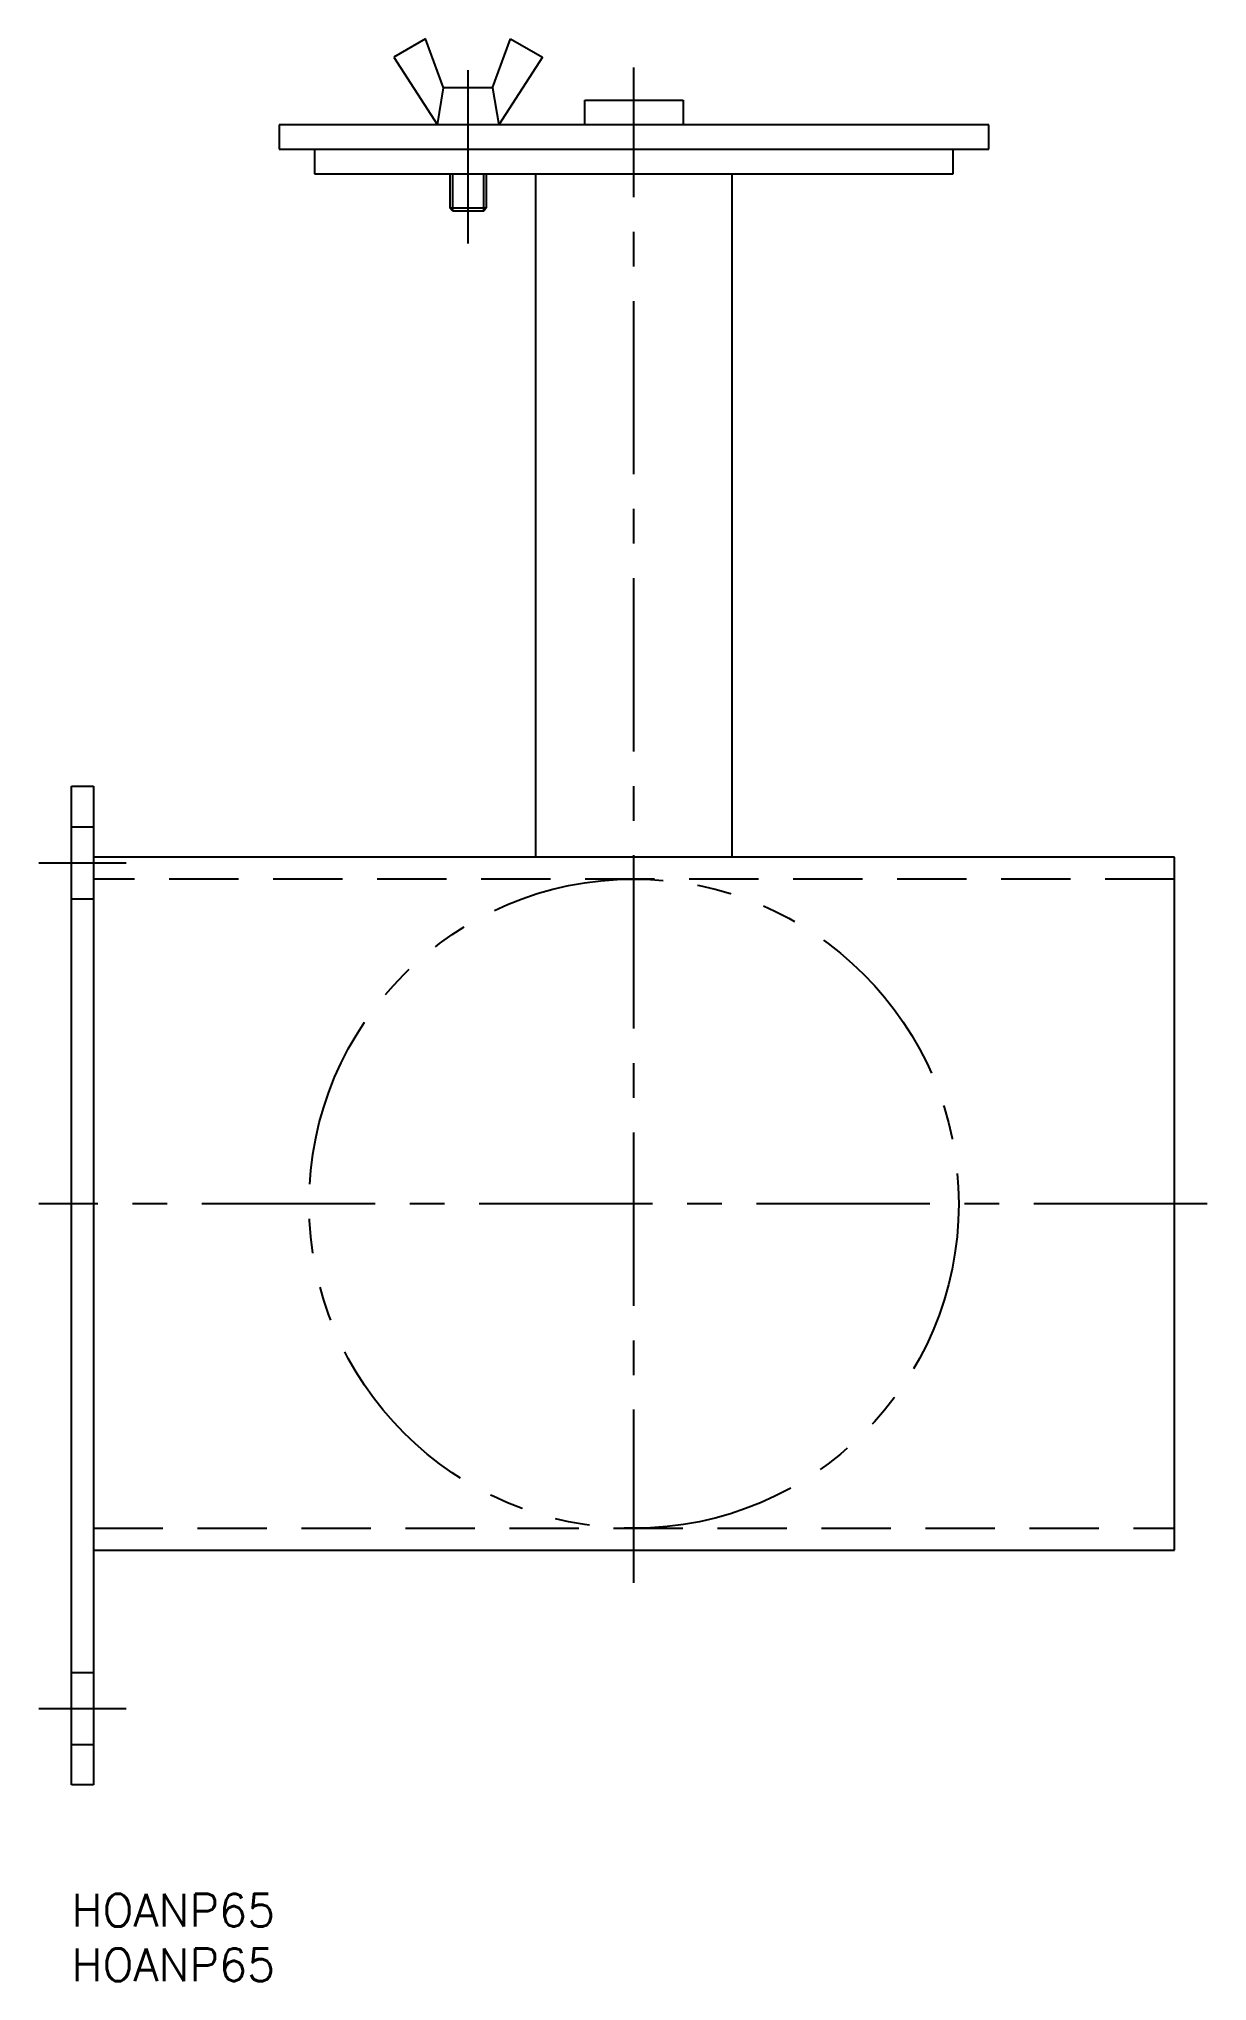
# Model space of a CAD drawing. Extents: x -3 to 104, y -8 to 170.
import ezdxf

# ---------------------------------------------------------------- set-up
doc = ezdxf.new("R2010")
doc.units = 0
doc.header["$LTSCALE"] = 0.5
for name, pattern in [('CENTER', [50.8, 31.75, -6.35, 6.35, -6.35]), ('DASHED', [19.05, 12.7, -6.35]), ('PHANTOM', [63.5, 31.75, -6.35, 6.35, -6.35, 6.35, -6.35])]:
    doc.linetypes.add(name, pattern=pattern)
for name, color, linetype in [('MSM_CENTER', 1, 'CENTER'), ('MSM_CONTINUOUS', 7, 'CONTINUOUS'), ('MSM_DASHED', 4, 'DASHED'), ('MSM_IMAGINARY', 6, 'PHANTOM'), ('MSM_NARROW', 5, 'CONTINUOUS'), ('MSM_PART_NUMBER', 7, 'CONTINUOUS')]:
    doc.layers.add(name, color=color, linetype=linetype)
doc.styles.get("Standard").update_dxf_attribs({"font": 'txt.shx', "height": 3, "bigfont": 'bigfont.shx'})

# ---------------------------------------------------------------- blocks, each defined once
blk = doc.blocks.new('*U2')
at = {"layer": 'MSM_PART_NUMBER'}
blk.add_text('HOANP65', height=3, dxfattribs=at).set_placement((0, -3))
blk = doc.blocks.new('*U3')
at = {"layer": 'MSM_PART_NUMBER'}
blk.add_text('HOANP65', height=3, dxfattribs=at).set_placement((0, -8))

msp = doc.modelspace()

# ---------------------------------------------------------------- linework, layer by layer
at = {"layer": 'MSM_CENTER'}
for p, q in [((36.31, 151.25), (36.31, 168.5)), ((51.5, 28.5), (51.5, 167.38)), ((-3, 94.5), (5, 94.5)), ((104, 63.25), (-3, 63.25)), ((-3, 17), (5, 17))]:
    msp.add_line(p, q, dxfattribs=at)
at = {"layer": 'MSM_CONTINUOUS'}
for p, q in [((32.42, 170), (29.5, 168.31)), ((34.06, 165.5), (32.42, 170)), ((38.56, 165.5), (40.2, 170)), ((40.2, 170), (43.12, 168.31)), ((29.5, 168.31), (33.5, 162.12)), ((43.12, 168.31), (39.13, 162.12)), ((33.5, 162.12), (34.06, 165.5)), ((38.56, 165.5), (34.06, 165.5)), ((38.56, 165.5), (39.13, 162.12)), ((47, 162.12), (47, 164.38)), ((47, 164.38), (56, 164.38)), ((56, 164.38), (56, 162.12)), ((19, 162.12), (19, 159.88)), ((84, 162.12), (19, 162.12)), ((84, 159.88), (84, 162.12)), ((19, 159.88), (84, 159.88)), ((22.25, 159.88), (22.25, 157.62)), ((80.75, 157.62), (80.75, 159.88)), ((22.25, 157.62), (80.75, 157.62)), ((34.63, 157.62), (34.63, 154.5)), ((38, 154.5), (38, 157.62)), ((42.5, 157.62), (42.5, 95)), ((60.5, 95), (60.5, 157.62)), ((34.88, 154.25), (34.63, 154.5)), ((34.63, 154.5), (38, 154.5)), ((34.88, 154.25), (37.75, 154.25)), ((37.75, 154.25), (38, 154.5)), ((0, 101.5), (2, 101.5)), ((0, 10), (0, 101.5)), ((2, 101.5), (2, 10)), ((101, 95), (2, 95)), ((101, 31.5), (101, 95)), ((2, 31.5), (101, 31.5)), ((2, 10), (0, 10))]:
    msp.add_line(p, q, dxfattribs=at)
at = {"layer": 'MSM_DASHED'}
for p, q in [((0, 97.8), (2, 97.8)), ((101, 93), (2, 93)), ((0, 91.2), (2, 91.2)), ((2, 33.5), (101, 33.5)), ((0, 20.3), (2, 20.3)), ((0, 13.7), (2, 13.7))]:
    msp.add_line(p, q, dxfattribs=at)
at = {"layer": 'MSM_IMAGINARY'}
msp.add_circle((51.5, 63.25), 29.75, dxfattribs=at)
at = {"layer": 'MSM_NARROW'}
for p, q in [((34.88, 157.62), (34.88, 154.25)), ((37.75, 154.25), (37.75, 157.62))]:
    msp.add_line(p, q, dxfattribs=at)

# ---------------------------------------------------------------- block references
at = {"layer": 'MSM_CONTINUOUS'}
for name in ['*U2', '*U3']:
    msp.add_blockref(name, (0, 0), dxfattribs=at)

doc.saveas('drawing.dxf')
